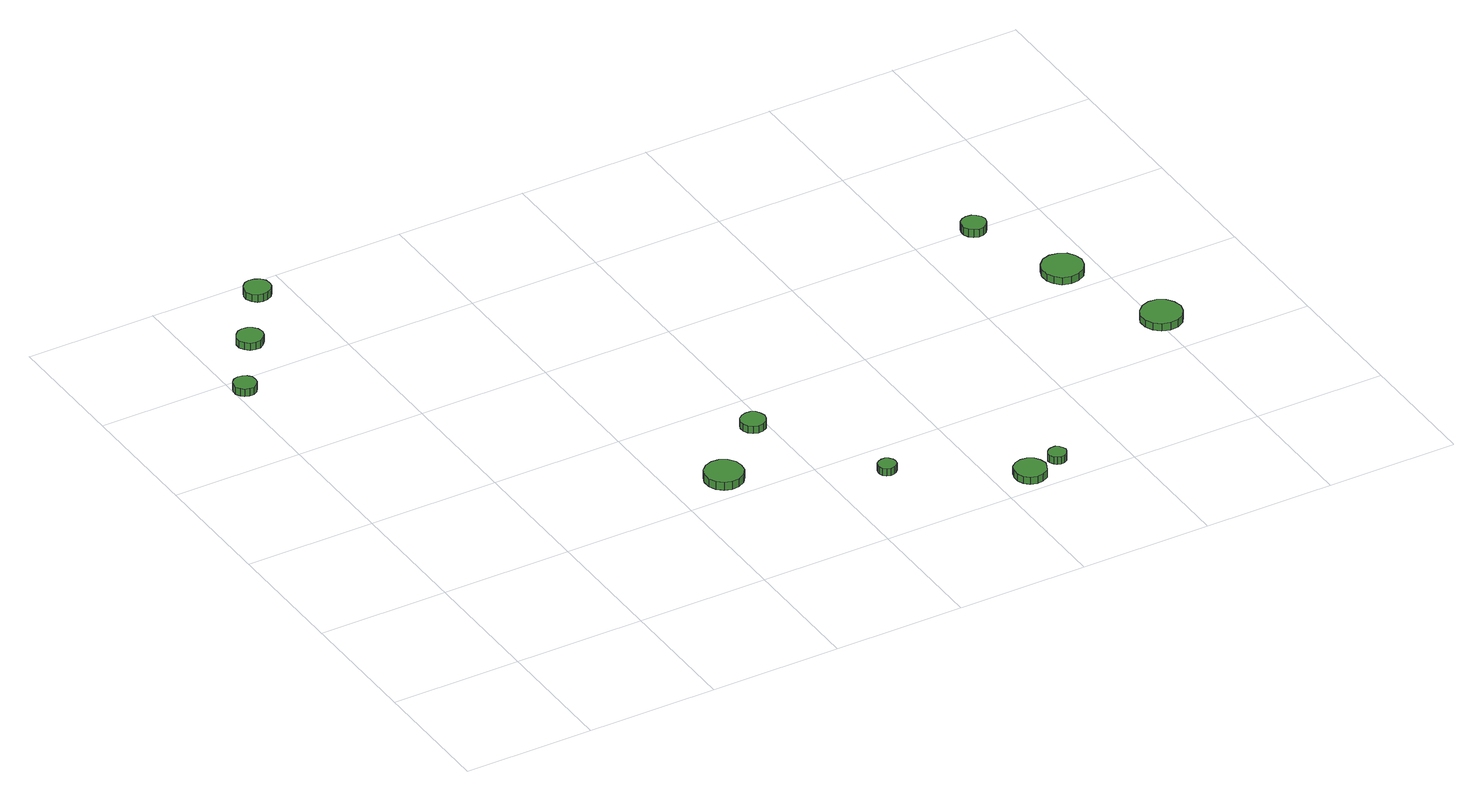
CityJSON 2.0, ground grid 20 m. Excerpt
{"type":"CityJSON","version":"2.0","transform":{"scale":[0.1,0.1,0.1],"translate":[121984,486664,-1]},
"CityObjects":{
"tree1":{"type":"SolitaryVegetationObject","attributes":{"function":"something"},"geometry":[{"type":"MultiSurface","lod":"1","boundaries":[[[0,1,2,3,4,5,6,7,8,9,10,11,12,13,14]],[[15,16,17,18,19,20,21,22,23,24,25,26,27,28,29]],[[0,29,28,1]],[[1,28,27,2]],[[2,27,26,3]],[[3,26,25,4]],[[4,25,24,5]],[[5,24,23,6]],[[6,23,22,7]],[[7,22,21,8]],[[8,21,20,9]],[[9,20,19,10]],[[10,19,18,11]],[[11,18,17,12]],[[12,17,16,13]],[[13,16,15,14]],[[14,15,29,0]]]}]},
"tree2":{"type":"SolitaryVegetationObject","attributes":{"function":"something"},"geometry":[{"type":"MultiSurface","lod":"1","boundaries":[[[30,31,32,33,34,35,36,37,38,39,40,41,42,43,44]],[[45,46,47,48,49,50,51,52,53,54,55,56,57,58,59]],[[30,59,58,31]],[[31,58,57,32]],[[32,57,56,33]],[[33,56,55,34]],[[34,55,54,35]],[[35,54,53,36]],[[36,53,52,37]],[[37,52,51,38]],[[38,51,50,39]],[[39,50,49,40]],[[40,49,48,41]],[[41,48,47,42]],[[42,47,46,43]],[[43,46,45,44]],[[44,45,59,30]]]}]},
"tree3":{"type":"SolitaryVegetationObject","attributes":{"function":"something"},"geometry":[{"type":"MultiSurface","lod":"1","boundaries":[[[60,61,62,63,64,65,66,67,68,69,70,71,72,73,74]],[[75,76,77,78,79,80,81,82,83,84,85,86,87,88,89]],[[60,89,88,61]],[[61,88,87,62]],[[62,87,86,63]],[[63,86,85,64]],[[64,85,84,65]],[[65,84,83,66]],[[66,83,82,67]],[[67,82,81,68]],[[68,81,80,69]],[[69,80,79,70]],[[70,79,78,71]],[[71,78,77,72]],[[72,77,76,73]],[[73,76,75,74]],[[74,75,89,60]]]}]},
"tree4":{"type":"SolitaryVegetationObject","attributes":{"function":"something"},"geometry":[{"type":"MultiSurface","lod":"1","boundaries":[[[90,91,92,93,94,95,96,97,98,99,100,101,102,103,104]],[[105,106,107,108,109,110,111,112,113,114,115,116,117,118,119]],[[90,119,118,91]],[[91,118,117,92]],[[92,117,116,93]],[[93,116,115,94]],[[94,115,114,95]],[[95,114,113,96]],[[96,113,112,97]],[[97,112,111,98]],[[98,111,110,99]],[[99,110,109,100]],[[100,109,108,101]],[[101,108,107,102]],[[102,107,106,103]],[[103,106,105,104]],[[104,105,119,90]]]}]},
"tree5":{"type":"SolitaryVegetationObject","attributes":{"function":"something"},"geometry":[{"type":"MultiSurface","lod":"1","boundaries":[[[120,121,122,123,124,125,126,127,128,129,130,131,132,133,134]],[[135,136,137,138,139,140,141,142,143,144,145,146,147,148,149]],[[120,149,148,121]],[[121,148,147,122]],[[122,147,146,123]],[[123,146,145,124]],[[124,145,144,125]],[[125,144,143,126]],[[126,143,142,127]],[[127,142,141,128]],[[128,141,140,129]],[[129,140,139,130]],[[130,139,138,131]],[[131,138,137,132]],[[132,137,136,133]],[[133,136,135,134]],[[134,135,149,120]]]}]},
"tree6":{"type":"SolitaryVegetationObject","attributes":{"function":"something"},"geometry":[{"type":"MultiSurface","lod":"1","boundaries":[[[150,151,152,153,154,155,156,157,158,159,160,161,162,163,164]],[[165,166,167,168,169,170,171,172,173,174,175,176,177,178,179]],[[150,179,178,151]],[[151,178,177,152]],[[152,177,176,153]],[[153,176,175,154]],[[154,175,174,155]],[[155,174,173,156]],[[156,173,172,157]],[[157,172,171,158]],[[158,171,170,159]],[[159,170,169,160]],[[160,169,168,161]],[[161,168,167,162]],[[162,167,166,163]],[[163,166,165,164]],[[164,165,179,150]]]}]},
"tree7":{"type":"SolitaryVegetationObject","attributes":{"function":"something"},"geometry":[{"type":"MultiSurface","lod":"1","boundaries":[[[180,181,182,183,184,185,186,187,188,189,190,191,192,193,194]],[[195,196,197,198,199,200,201,202,203,204,205,206,207,208,209]],[[180,209,208,181]],[[181,208,207,182]],[[182,207,206,183]],[[183,206,205,184]],[[184,205,204,185]],[[185,204,203,186]],[[186,203,202,187]],[[187,202,201,188]],[[188,201,200,189]],[[189,200,199,190]],[[190,199,198,191]],[[191,198,197,192]],[[192,197,196,193]],[[193,196,195,194]],[[194,195,209,180]]]}]},
"tree8":{"type":"SolitaryVegetationObject","attributes":{"function":"something"},"geometry":[{"type":"MultiSurface","lod":"1","boundaries":[[[210,211,212,213,214,215,216,217,218,219,220,221,222,223,224]],[[225,226,227,228,229,230,231,232,233,234,235,236,237,238,239]],[[210,239,238,211]],[[211,238,237,212]],[[212,237,236,213]],[[213,236,235,214]],[[214,235,234,215]],[[215,234,233,216]],[[216,233,232,217]],[[217,232,231,218]],[[218,231,230,219]],[[219,230,229,220]],[[220,229,228,221]],[[221,228,227,222]],[[222,227,226,223]],[[223,226,225,224]],[[224,225,239,210]]]}]},
"tree9":{"type":"SolitaryVegetationObject","attributes":{"function":"something"},"geometry":[{"type":"MultiSurface","lod":"1","boundaries":[[[240,241,242,243,244,245,246,247,248,249,250,251,252,253,254]],[[255,256,257,258,259,260,261,262,263,264,265,266,267,268,269]],[[240,269,268,241]],[[241,268,267,242]],[[242,267,266,243]],[[243,266,265,244]],[[244,265,264,245]],[[245,264,263,246]],[[246,263,262,247]],[[247,262,261,248]],[[248,261,260,249]],[[249,260,259,250]],[[250,259,258,251]],[[251,258,257,252]],[[252,257,256,253]],[[253,256,255,254]],[[254,255,269,240]]]}]},
"tree10":{"type":"SolitaryVegetationObject","attributes":{"function":"something"},"geometry":[{"type":"MultiSurface","lod":"1","boundaries":[[[270,271,272,273,274,275,276,277,278,279,280,281,282,283,284]],[[285,286,287,288,289,290,291,292,293,294,295,296,297,298,299]],[[270,299,298,271]],[[271,298,297,272]],[[272,297,296,273]],[[273,296,295,274]],[[274,295,294,275]],[[275,294,293,276]],[[276,293,292,277]],[[277,292,291,278]],[[278,291,290,279]],[[279,290,289,280]],[[280,289,288,281]],[[281,288,287,282]],[[282,287,286,283]],[[283,286,285,284]],[[284,285,299,270]]]}]},
"tree11":{"type":"SolitaryVegetationObject","attributes":{"function":"something"},"geometry":[{"type":"MultiSurface","lod":"1","boundaries":[[[300,301,302,303,304,305,306,307,308,309,310,311,312,313,314]],[[315,316,317,318,319,320,321,322,323,324,325,326,327,328,329]],[[300,329,328,301]],[[301,328,327,302]],[[302,327,326,303]],[[303,326,325,304]],[[304,325,324,305]],[[305,324,323,306]],[[306,323,322,307]],[[307,322,321,308]],[[308,321,320,309]],[[309,320,319,310]],[[310,319,318,311]],[[311,318,317,312]],[[312,317,316,313]],[[313,316,315,314]],[[314,315,329,300]]]}]}
},
"vertices":[
[35,777,19],[34,784,19],[29,790,19],[23,793,19],[16,794,19],[9,792,19],[4,787,19],[1,781,19],[1,773,19],[4,767,19],[9,762,19],[16,760,19],[23,760,19],[29,764,19],[34,770,19],[34,770,7],[29,764,7],[23,760,7],[16,760,7],[9,762,7],[4,767,7],[1,773,7],[1,781,7],[4,787,7],[9,792,7],[16,794,7],[23,793,7],[29,790,7],[34,784,7],[35,777,7],
[104,874,19],[102,883,19],[97,889,19],[90,893,19],[82,894,19],[74,892,19],[68,886,19],[64,879,19],[64,870,19],[68,863,19],[74,857,19],[82,855,19],[90,855,19],[97,860,19],[102,866,19],[102,866,7],[97,860,7],[90,855,7],[82,855,7],[74,857,7],[68,863,7],[64,870,7],[64,879,7],[68,886,7],[74,892,7],[82,894,7],[90,893,7],[97,889,7],[102,883,7],[104,874,7],
[174,973,19],[173,981,19],[168,988,19],[160,992,19],[152,993,19],[144,991,19],[138,985,19],[134,977,19],[134,969,19],[138,961,19],[144,955,19],[152,953,19],[160,954,19],[168,958,19],[173,965,19],[173,965,7],[168,958,7],[160,954,7],[152,953,7],[144,955,7],[138,961,7],[134,969,7],[134,977,7],[138,985,7],[144,991,7],[152,993,7],[160,992,7],[168,988,7],[173,981,7],[174,973,7],
[507,243,22],[505,255,22],[498,265,22],[487,271,22],[475,272,22],[464,268,22],[455,260,22],[450,249,22],[450,237,22],[455,226,22],[464,218,22],[475,214,22],[487,215,22],[498,221,22],[505,231,22],[505,231,9],[498,221,9],[487,215,9],[475,214,9],[464,218,9],[455,226,9],[450,237,9],[450,249,9],[455,260,9],[464,268,9],[475,272,9],[487,271,9],[498,265,9],[505,255,9],[507,243,9],
[599,335,21],[597,342,21],[593,349,21],[586,353,21],[578,353,21],[571,351,21],[565,346,21],[562,339,21],[562,331,21],[565,324,21],[571,319,21],[578,316,21],[586,317,21],[593,321,21],[597,327,21],[597,327,9],[593,321,9],[586,317,9],[578,316,9],[571,319,9],[565,324,9],[562,331,9],[562,339,9],[565,346,9],[571,351,9],[578,353,9],[586,353,9],[593,349,9],[597,342,9],[599,335,9],
[697,142,23],[696,147,23],[692,152,23],[687,155,23],[682,155,23],[676,153,23],[672,150,23],[670,144,23],[670,139,23],[672,134,23],[676,130,23],[682,128,23],[687,129,23],[692,131,23],[696,136,23],[696,136,11],[692,131,11],[687,129,11],[682,128,11],[676,130,11],[672,134,11],[670,139,11],[670,144,11],[672,150,11],[676,153,11],[682,155,11],[687,155,11],[692,152,11],[696,147,11],[697,142,11],
[874,30,24],[871,40,24],[866,48,24],[857,53,24],[847,54,24],[837,51,24],[830,45,24],[826,35,24],[826,25,24],[830,16,24],[837,9,24],[847,6,24],[857,7,24],[866,12,24],[871,21,24],[871,21,12],[866,12,12],[857,7,12],[847,6,12],[837,9,12],[830,16,12],[826,25,12],[826,35,12],[830,45,12],[837,51,12],[847,54,12],[857,53,12],[866,48,12],[871,40,12],[874,30,12],
[916,44,24],[914,50,24],[911,55,24],[906,58,24],[900,58,24],[895,56,24],[891,53,24],[888,47,24],[888,42,24],[891,36,24],[895,33,24],[900,31,24],[906,31,24],[911,34,24],[914,39,24],[914,39,12],[911,34,12],[906,31,12],[900,31,12],[895,33,12],[891,36,12],[888,42,12],[888,47,12],[891,53,12],[895,56,12],[900,58,12],[906,58,12],[911,55,12],[914,50,12],[916,44,12],
[1109,592,27],[1107,599,27],[1102,605,27],[1096,609,27],[1088,610,27],[1081,608,27],[1075,603,27],[1072,596,27],[1072,588,27],[1075,581,27],[1081,576,27],[1088,573,27],[1096,574,27],[1102,578,27],[1107,584,27],[1107,584,14],[1102,578,14],[1096,574,14],[1088,573,14],[1081,576,14],[1075,581,14],[1072,588,14],[1072,596,14],[1075,603,14],[1081,608,14],[1088,610,14],[1096,609,14],[1102,605,14],[1107,599,14],[1109,592,14],
[1174,438,26],[1171,450,26],[1164,461,26],[1152,467,26],[1140,469,26],[1127,465,26],[1118,456,26],[1113,444,26],[1113,431,26],[1118,420,26],[1127,411,26],[1140,407,26],[1152,409,26],[1164,415,26],[1171,425,26],[1171,425,14],[1164,415,14],[1152,409,14],[1140,407,14],[1127,411,14],[1118,420,14],[1113,431,14],[1113,444,14],[1118,456,14],[1127,465,14],[1140,469,14],[1152,467,14],[1164,461,14],[1171,450,14],[1174,438,14],
[1234,268,26],[1231,281,26],[1224,291,26],[1213,298,26],[1200,299,26],[1188,295,26],[1178,286,26],[1173,275,26],[1173,262,26],[1178,250,26],[1188,242,26],[1200,238,26],[1213,239,26],[1224,245,26],[1231,256,26],[1231,256,14],[1224,245,14],[1213,239,14],[1200,238,14],[1188,242,14],[1178,250,14],[1173,262,14],[1173,275,14],[1178,286,14],[1188,295,14],[1200,299,14],[1213,298,14],[1224,291,14],[1231,281,14],[1234,268,14]
]}
